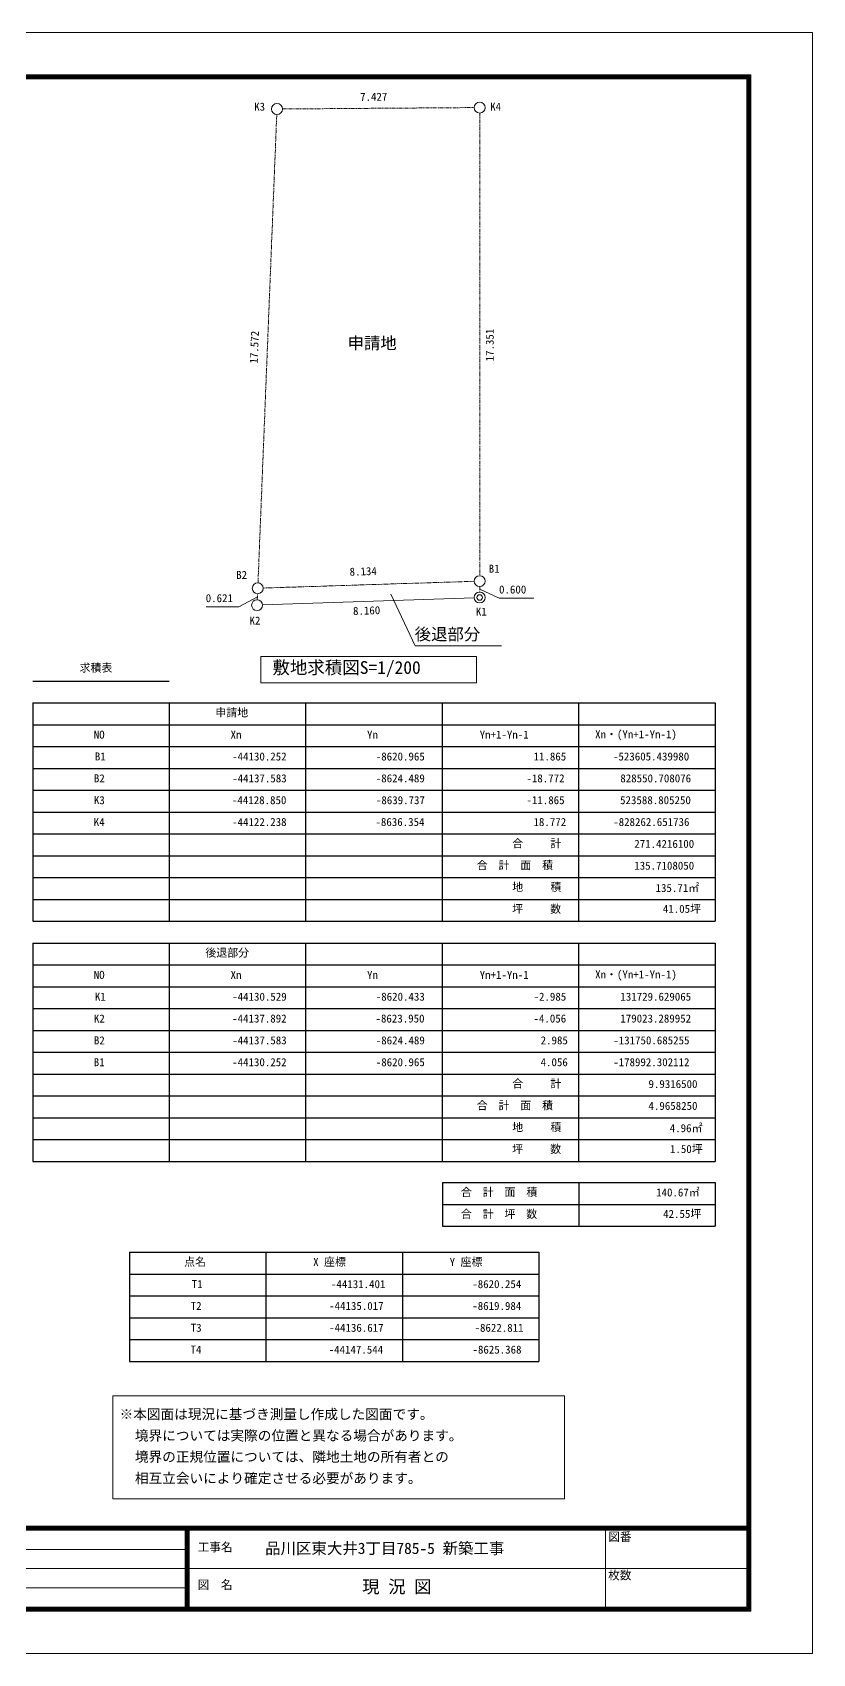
# Model space of a CAD drawing. Units: millimetres at full size, sheet at 1:100, with parts at 1:200. Extents: x -21000 to 21000, y -14848 to 14848.
# Drawn here: x 6709 to 21000, y -14848 to 14848 of the extents above; entities that cross this region are included whole.
import ezdxf
from ezdxf.enums import TextEntityAlignment as Align

# ---------------------------------------------------------------- set-up
doc = ezdxf.new("R2010")
doc.units = ezdxf.units.MM
doc.header["$LTSCALE"] = 100
doc.linetypes.add('USER1', pattern=[1.125, 0.75, -0.125, 0.125, -0.125])
doc.linetypes.add('USER6', pattern=[1.25, 0.625, -0.125, 0.125, -0.125, 0.125, -0.125])
doc.layers.add('0-1_1\u3000枠', color=7, linetype='Continuous', lineweight=18)
doc.layers.add('0-4_3\u3000地積図', color=2, linetype='Continuous', lineweight=18)
doc.layers.add('0-8_4\u3000求積図', color=7, linetype='Continuous')
doc.styles.add('ＭＳ ゴシック', font='')
doc.styles.get('ＭＳ ゴシック').set_extended_font_data('MS Gothic')

msp = doc.modelspace()

# ---------------------------------------------------------------- linework, layer by layer
at = {"layer": '0-1_1\u3000枠'}
for p, q in [((-19868.7, 14070.7), (19868.7, 14070.7)), ((-19854.5, 14056.6), (19854.5, 14056.6)), ((19840.4, 14042.4), (-19840.4, 14042.4)), ((-19826.3, 14028.3), (19826.3, 14028.3)), ((19812.1, 14014.1), (-19812.1, 14014.1)), ((19798, 14000), (-19798, 14000)), ((19798, 14000), (19798, -14000)), ((19812.1, -14014.1), (19812.1, 14014.1)), ((19826.3, 14028.3), (19826.3, -14028.3)), ((19840.4, -14042.4), (19840.4, 14042.4)), ((19854.5, 14056.6), (19854.5, -14056.6)), ((19868.7, 14070.7), (19868.7, -14070.7)), ((-19798, -12515.2), (19798, -12515.2)), ((-19798, -12529.3), (19798, -12529.3)), ((19798, -12543.4), (-19798, -12543.4)), ((-19798, -12557.6), (19798, -12557.6)), ((19798, -12571.7), (-19798, -12571.7)), ((-19798, -12585.9), (19798, -12585.9)), ((9507.2, -14000), (9507.2, -12585.9)), ((9521.3, -12585.9), (9521.3, -14000)), ((9535.5, -14000), (9535.5, -12585.9)), ((9549.6, -12585.9), (9549.6, -14000)), ((9563.8, -14000), (9563.8, -12585.9)), ((9577.9, -14000), (9577.9, -12585.9)), ((17208.2, -14000), (17208.2, -12585.9)), ((-956.5, -12939.4), (9507.2, -12939.4)), ((9507.2, -13292.9), (-956.5, -13292.9)), ((9577.9, -13292.9), (19798, -13292.9)), ((-956.5, -13646.5), (9507.2, -13646.5)), ((-19868.7, -14070.7), (19868.7, -14070.7)), ((19854.5, -14056.6), (-19854.5, -14056.6)), ((-19840.4, -14042.4), (19840.4, -14042.4)), ((19826.3, -14028.3), (-19826.3, -14028.3)), ((-19812.1, -14014.1), (19812.1, -14014.1)), ((-19798, -14000), (19798, -14000))]:
    msp.add_line(p, q, dxfattribs=at)
for points in [[(-21000, -14848.5), (21000, -14848.5), (21000, 14848.5), (-21000, 14848.5)], [(8182.6, -10124.9), (16453.5, -10124.9), (16453.5, -12015.2), (8182.6, -12015.2)]]:
    msp.add_lwpolyline(points, close=True, dxfattribs=at)
at = {"layer": '0-1_1\u3000枠', "color": 3}
msp.add_lwpolyline([(14846.6, 2936.4), (14846.6, 3415.7), (10889.8, 3415.7), (10889.8, 2936.4)], close=True, dxfattribs=at)
at = {"layer": '0-4_3\u3000地積図', "linetype": 'USER6'}
for p, q in [((11288.4, 13446.4), (14802, 13471.7)), ((14902, 13372.4), (14901.9, 4897.1)), ((10841, 4766.8), (11184.5, 13345.8)), ((10828.5, 4456.4), (10833, 4567)), ((14901.9, 4697.1), (14901.9, 4597.2))]:
    msp.add_line(p, q, dxfattribs=at)
at = {"layer": '0-4_3\u3000地積図', "linetype": 'USER1'}
msp.add_line((14802, 4793.9), (10937, 4670.1), dxfattribs=at)
at = {"layer": '0-4_3\u3000地積図'}
for p, q in [((10830.7, 4511.7), (10487.5, 4328.3)), ((14802, 4493.8), (10924.4, 4359.9)), ((9891.6, 4328.3), (10487.5, 4328.3))]:
    msp.add_line(p, q, dxfattribs=at)
for points in [[(13271.4, 4558.6), (13722, 3610.3), (15300.2, 3610.3)], [(14901.9, 4647.2), (15259.8, 4486.7), (15896.3, 4486.7)]]:
    msp.add_lwpolyline(points, dxfattribs=at)
for centre, radius in [((11188.5, 13445.7), 100), ((14902, 13472.4), 100), ((10837, 4666.9), 100), ((14901.9, 4797.1), 100), ((10824.5, 4356.5), 100), ((14902, 4497.2), 100), ((14902, 4497.2), 50)]:
    msp.add_circle(centre, radius, dxfattribs=at)
at = {"layer": '0-8_4\u3000求積図'}
for p, q in [((6713.3, 2967.5), (9213.3, 2967.5)), ((6713.3, 2567.5), (19213.3, 2567.5)), ((6713.3, 2567.5), (6713.3, -1432.5)), ((9213.3, 2567.5), (9213.3, -1432.5)), ((11713.3, 2567.5), (11713.3, -1432.5)), ((14213.3, 2567.5), (14213.3, -1432.5)), ((16713.3, 2567.5), (16713.3, -1432.5)), ((19213.3, 2567.5), (19213.3, -1432.5)), ((6713.3, 2167.5), (19213.3, 2167.5)), ((6713.3, 1767.5), (19213.3, 1767.5)), ((6713.3, 1367.5), (19213.3, 1367.5)), ((6713.3, 967.5), (19213.3, 967.5)), ((6713.3, 567.5), (19213.3, 567.5)), ((6713.3, 167.5), (19213.3, 167.5)), ((6713.3, -232.5), (19213.3, -232.5)), ((6713.3, -632.5), (19213.3, -632.5)), ((6713.3, -1032.5), (19213.3, -1032.5)), ((6713.3, -1432.5), (19213.3, -1432.5)), ((6713.3, -1832.5), (19213.3, -1832.5)), ((6713.3, -1832.5), (6713.3, -5832.5)), ((9213.3, -1832.5), (9213.3, -5832.5)), ((11713.3, -1832.5), (11713.3, -5832.5)), ((14213.3, -1832.5), (14213.3, -5832.5)), ((16713.3, -1832.5), (16713.3, -5832.5)), ((19213.3, -1832.5), (19213.3, -5832.5)), ((6713.3, -2232.5), (19213.3, -2232.5)), ((6713.3, -2632.5), (19213.3, -2632.5)), ((6713.3, -3032.5), (19213.3, -3032.5)), ((6713.3, -3432.5), (19213.3, -3432.5)), ((6713.3, -3832.5), (19213.3, -3832.5)), ((6713.3, -4232.5), (19213.3, -4232.5)), ((6713.3, -4632.5), (19213.3, -4632.5)), ((6713.3, -5032.5), (19213.3, -5032.5)), ((6713.3, -5432.5), (19213.3, -5432.5)), ((6713.3, -5832.5), (19213.3, -5832.5)), ((14218.3, -6221.5), (19218.3, -6221.5)), ((14218.3, -6221.5), (14218.3, -7021.5)), ((16718.3, -6221.5), (16718.3, -7021.5)), ((19218.3, -6221.5), (19218.3, -7021.5)), ((14218.3, -6621.5), (19218.3, -6621.5)), ((14218.3, -7021.5), (19218.3, -7021.5)), ((8486.8, -7497.6), (15986.8, -7497.6)), ((8486.8, -7497.6), (8486.8, -9497.6)), ((10986.8, -7497.6), (10986.8, -9497.6)), ((13486.8, -7497.6), (13486.8, -9497.6)), ((15986.8, -7497.6), (15986.8, -9497.6)), ((8486.8, -7897.6), (15986.8, -7897.6)), ((8486.8, -8297.6), (15986.8, -8297.6)), ((8486.8, -8697.6), (15986.8, -8697.6)), ((8486.8, -9097.6), (15986.8, -9097.6)), ((8486.8, -9497.6), (15986.8, -9497.6))]:
    msp.add_line(p, q, dxfattribs=at)

# ---------------------------------------------------------------- texts
at = {"layer": '0-1_1\u3000枠', "style": 'ＭＳ ゴシック'}
for s, height, p in [('敷地求積図S=1/200', 234.6, (11104.8, 3027.4)), ('※本図面は現況に基づき測量し作成した図面です。', 183.3, (8305.5, -10609.5)), ('\u3000境界については実際の位置と異なる場合があります。', 183.3, (8335.9, -11001.8)), ('\u3000境界の正規位置については、隣地土地の所有者との', 183.3, (8335.9, -11390.1)), ('\u3000相互立会いにより確定させる必要があります。', 183.3, (8335.9, -11782.6)), ('図番', 155.5, (17258.9, -12832.5)), ('工事名', 155.5, (9738.3, -13023.7)), ('品川区東大井3丁目785-5 新築工事', 207.4, (10971.3, -13085.9)), ('枚数', 155.5, (17255.6, -13538.4)), ('図\u3000名', 155.5, (9737.3, -13712.8)), ('現 況 図', 233.3, (12748.6, -13808.9))]:
    msp.add_text(s, height=height, dxfattribs=at).set_placement(p, align=Align.BOTTOM_LEFT)
at = {"layer": '0-4_3\u3000地積図', "color": 7, "style": 'ＭＳ ゴシック'}
for s, rotation, p in [('7.427', 0.412, (12712.6, 13550.6)), ('17.572', 87.746, (10879.1, 8778.5)), ('17.351', 90, (15203.4, 8822.2)), ('8.134', 1.835, (12522.6, 4851.3)), ('8.160', 1.977, (12585.3, 4132.2))]:
    msp.add_text(s, height=146.6, rotation=rotation, dxfattribs=at).set_placement(p, align=Align.BOTTOM_LEFT)
for s, height, p in [('K3', 146.6, (10770.8, 13371.6)), ('K4', 146.6, (15094.4, 13371.6)), ('申請地', 219.9, (12481.4, 8981.7)), ('B1', 146.6, (15066.8, 4907.9)), ('B2', 146.6, (10441.7, 4793.7)), ('0.621', 146.6, (9883.5, 4368.3)), ('0.600', 146.6, (15256.7, 4526.7)), ('K1', 146.6, (14830.8, 4120.9)), ('K2', 146.6, (10686, 3957.5)), ('後退部分', 219.9, (13711.7, 3649))]:
    msp.add_text(s, height=height, dxfattribs=at).set_placement(p, align=Align.BOTTOM_LEFT)
at = {"layer": '0-8_4\u3000求積図', "style": 'ＭＳ ゴシック'}
for s, p in [('求積表', (7573.5, 3092.5)), ('申請地', (10060.8, 2272.6)), ('Xn・(Yn+1-Yn-1)', (17016.6, 1874.1)), ('NO', (7832.3, 1867.5)), ('Xn', (10338.4, 1867.5)), ('Yn', (12838.4, 1867.5)), ('Yn+1-Yn-1', (14901.4, 1867.5)), ('B1', (7852.6, 1467.5)), ('-44130.252', (10368, 1467.5)), ('-8620.965', (12999, 1467.5)), ('11.865', (15888.8, 1467.5)), ('-523605.439980', (17344.2, 1467.5)), ('B2', (7834.4, 1067.5)), ('-44137.583', (10369, 1067.5)), ('-8624.489', (12999, 1067.5)), ('-18.772', (15757.9, 1067.5)), ('828550.708076', (17478.2, 1067.5)), ('K3', (7834.9, 667.5)), ('-44128.850', (10364, 667.5)), ('-8639.737', (13001, 667.5)), ('-11.865', (15758.9, 667.5)), ('523588.805250', (17474.1, 667.5)), ('K4', (7831.8, 267.5)), ('-44122.238', (10367, 267.5)), ('-8636.354', (12992.9, 267.5)), ('18.772', (15887.8, 267.5)), ('-828262.651736', (17348.2, 267.5)), ('合     計', (15499, -126.4)), ('271.4216100', (17734, -132.5)), ('合  計  面  積', (14848.2, -524.4)), ('135.7108050', (17734, -532.5)), ('地     積', (15498, -924.4)), ('135.71㎡', (18123.9, -941.1)), ('坪     数', (15495.9, -1324.9)), ('41.05坪', (18257.9, -1322.8)), ('後退部分', (9877.2, -2127.4)), ('NO', (7832.3, -2532.5)), ('Xn', (10338.4, -2532.5)), ('Yn', (12838.4, -2532.5)), ('Yn+1-Yn-1', (14901.4, -2532.5)), ('Xn・(Yn+1-Yn-1)', (17016.6, -2525.9)), ('K1', (7852.6, -2932.5)), ('-44130.529', (10369, -2932.5)), ('-8620.433', (12999, -2932.5)), ('-2.985', (15888.8, -2932.5)), ('131729.629065', (17479.2, -2932.5)), ('K2', (7834.4, -3332.5)), ('-44137.892', (10368, -3332.5)), ('-8623.950', (12993.9, -3332.5)), ('-4.056', (15887.8, -3332.5)), ('179023.289952', (17478.2, -3332.5)), ('B2', (7834.9, -3732.5)), ('-44137.583', (10369, -3732.5)), ('-8624.489', (12999, -3732.5)), ('2.985', (16018.8, -3732.5)), ('-131750.685255', (17349.2, -3732.5)), ('B1', (7831.8, -4132.5)), ('-44130.252', (10368, -4132.5)), ('-8620.965', (12999, -4132.5)), ('4.056', (16017.8, -4132.5)), ('-178992.302112', (17348.2, -4132.5)), ('合     計', (15499, -4526.4)), ('9.9316500', (17993.9, -4532.5)), ('合  計  面  積', (14848.2, -4924.4)), ('4.9658250', (17993.9, -4932.5)), ('地     積', (15498, -5324.4)), ('4.96㎡', (18383.8, -5341.1)), ('坪     数', (15495.9, -5724.9)), ('1.50坪', (18387.8, -5722.8)), ('合  計  面  積', (14558.2, -6513.4)), ('140.67㎡', (18134, -6518.7)), ('合  計  坪  数', (14557.2, -6913.9)), ('42.55坪', (18262.9, -6911.8)), ('点名', (9488.1, -7791)), ('X 座標', (11851.5, -7791)), ('Y 座標', (14351.5, -7791)), ('T1', (9626.1, -8197.6)), ('-44131.401', (12178.1, -8197.6)), ('-8620.254', (14766.4, -8197.6)), ('T2', (9607.8, -8597.6)), ('-44135.017', (12144.5, -8597.6)), ('-8619.984', (14766.4, -8597.6)), ('T3', (9608.4, -8997.6)), ('-44136.617', (12144.5, -8997.6)), ('-8622.811', (14808, -8997.6)), ('T4', (9605.3, -9397.6)), ('-44147.544', (12136.4, -9397.6)), ('-8625.368', (14770.4, -9397.6))]:
    msp.add_text(s, height=146.6, dxfattribs=at).set_placement(p, align=Align.BOTTOM_LEFT)

doc.saveas('drawing.dxf')
